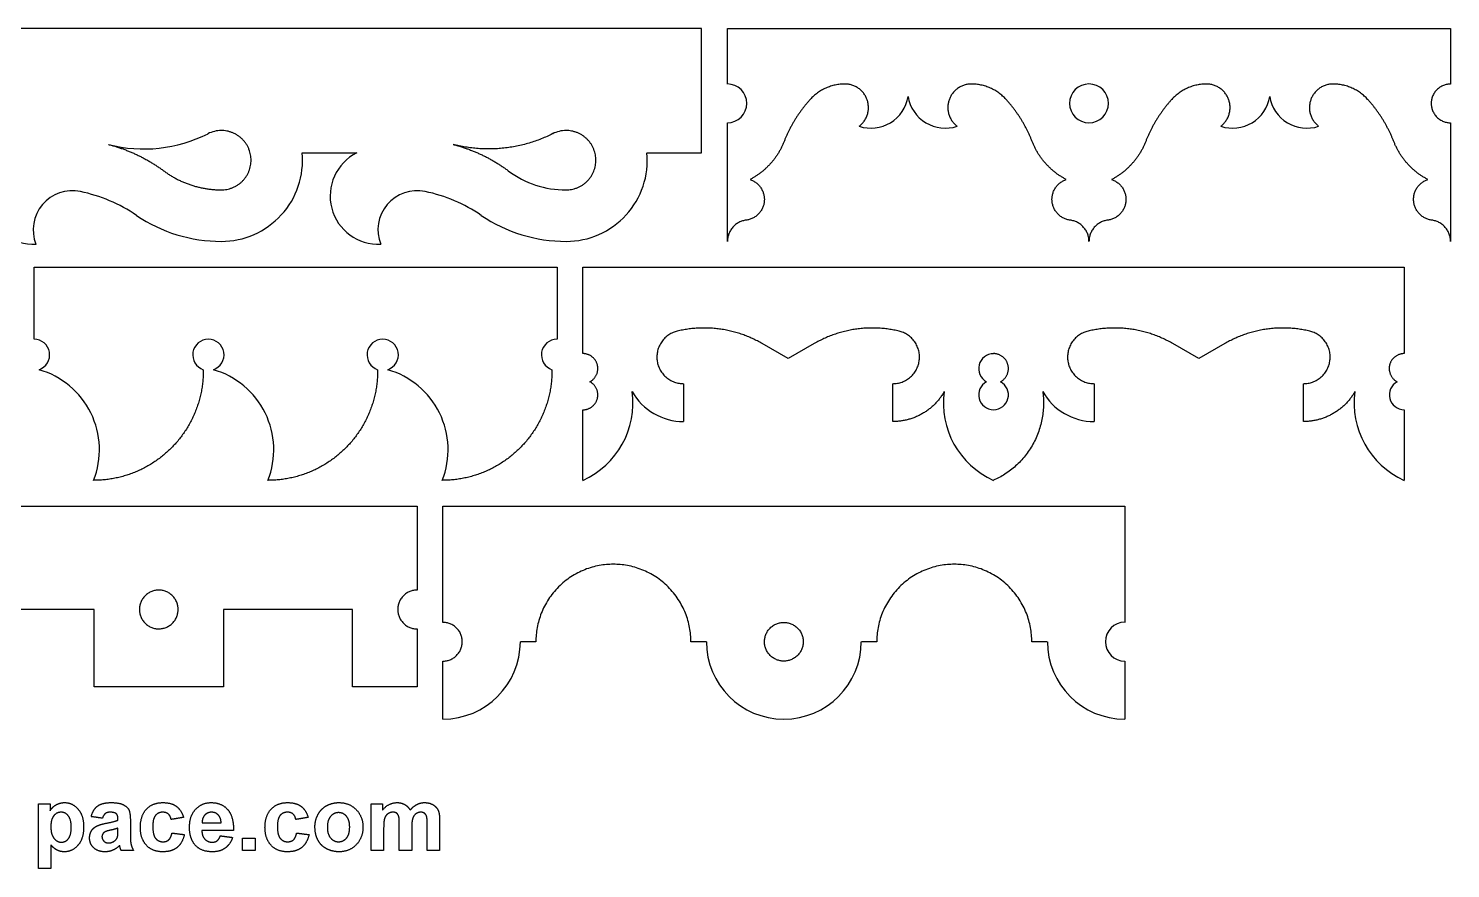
# Model space of a CAD drawing. Header units: millimetres. Extents: x -157 to 150, y -137 to 156.
# Drawn here: x 17.9 to 149.7, y -136.7 to -58.8 of the extents above; entities that cross this region are included whole.
import ezdxf

# ---------------------------------------------------------------- set-up
doc = ezdxf.new("R2010")
doc.units = ezdxf.units.MM
doc.header["$MEASUREMENT"] = 0
doc.layers.add('Layer 03', color=5, linetype='Continuous')

msp = doc.modelspace()

# ---------------------------------------------------------------- linework, layer by layer
at = {"layer": 'Layer 03'}
for p, q in [((80.31, -58.79), (16.4, -58.79)), ((80.31, -70.33), (80.31, -58.79)), ((82.71, -63.95), (82.71, -58.79)), ((82.71, -58.79), (149.75, -58.79)), ((149.75, -58.79), (149.75, -63.95)), ((82.71, -78.55), (82.71, -67.54)), ((149.75, -67.54), (149.75, -78.55)), ((43.31, -70.33), (48.36, -70.33)), ((75.27, -70.33), (80.31, -70.33)), ((18.44, -87.61), (18.44, -80.94)), ((18.44, -80.94), (66.92, -80.94)), ((66.92, -80.94), (66.92, -87.61)), ((69.32, -88.94), (69.32, -80.94)), ((69.32, -80.94), (145.45, -80.94)), ((145.45, -80.94), (145.45, -88.94)), ((88.35, -89.41), (85.93, -88.01)), ((90.77, -88.01), (88.35, -89.41)), ((126.41, -89.41), (123.99, -88.01)), ((128.83, -88.01), (126.41, -89.41)), ((78.65, -91.73), (78.65, -95.24)), ((98.05, -95.24), (98.05, -91.73)), ((116.71, -91.73), (116.71, -95.24)), ((136.11, -95.24), (136.11, -91.73)), ((69.32, -100.69), (69.32, -94.15)), ((145.45, -94.15), (145.45, -100.69)), ((6.07, -103.09), (53.95, -103.09)), ((53.95, -103.09), (53.95, -110.87)), ((56.34, -113.86), (56.34, -103.09)), ((56.34, -103.09), (119.55, -103.09)), ((119.55, -103.09), (119.55, -113.86)), ((18.04, -112.66), (12.05, -112.66)), ((24.02, -112.66), (18.04, -112.66)), ((24.02, -119.84), (24.02, -112.66)), ((41.98, -112.66), (35.99, -112.66)), ((35.99, -112.66), (35.99, -119.84)), ((47.96, -112.66), (41.98, -112.66)), ((47.96, -119.84), (47.96, -112.66)), ((53.95, -114.46), (53.95, -119.84)), ((64.96, -115.65), (63.52, -115.65)), ((80.76, -115.65), (79.33, -115.65)), ((96.56, -115.65), (95.13, -115.65)), ((112.36, -115.65), (110.93, -115.65)), ((56.34, -122.84), (56.34, -117.45)), ((119.55, -117.45), (119.55, -122.84)), ((30.01, -119.84), (24.02, -119.84)), ((35.99, -119.84), (30.01, -119.84)), ((53.95, -119.84), (47.96, -119.84))]:
    msp.add_line(p, q, dxfattribs=at)
for centre, radius, start, end in [((82.71, -65.74), 1.8, 270, 90), ((116.23, -65.74), 1.8, 90, 270), ((116.23, -65.74), 1.8, 270, 90), ((96.02, -64.54), 3.5, 251.903, 350.4771), ((102.91, -64.54), 3.5, 189.5229, 288.097), ((129.54, -64.54), 3.5, 251.903, 350.4771), ((136.43, -64.54), 3.5, 189.5229, 288.097), ((35.8, -71.01), 2.75, 90, 116.7574), ((67.76, -71.01), 2.75, 90, 116.7574), ((28.62, -56.76), 13.21, 255.5956, 296.7574), ((18.4, -74.33), 4.47, 116.5692, 272.8693), ((35.8, -71.01), 7.53, 270, 5.1972), ((50.36, -74.33), 4.47, 116.5692, 272.8693), ((67.76, -71.01), 7.53, 270, 5.1972), ((67.76, -64.78), 8.99, 233.4011, 270), ((21.99, -77.46), 3.63, 78.0486, 201.678), ((19.71, -88.24), 14.64, 55.8065, 78.0486), ((53.95, -77.46), 3.63, 78.0486, 201.678), ((51.67, -88.24), 14.64, 55.8065, 78.0486), ((35.8, -64.55), 13.99, 235.8065, 270), ((67.76, -64.55), 13.99, 235.8065, 270), ((18.44, -89.06), 1.45, 288.8432, 90), ((34.6, -89.06), 1.45, 90, 251.1568), ((34.6, -89.06), 1.45, 288.8432, 90), ((50.76, -89.06), 1.45, 90, 251.1568), ((50.76, -89.06), 1.45, 288.8432, 90), ((66.92, -89.06), 1.45, 90, 251.1568), ((107.38, -90.33), 1.38, 90, 241.8527), ((16.79, -97.85), 7.71, 338.3616, 74.056), ((32.95, -97.85), 7.71, 338.3616, 74.056), ((49.11, -97.85), 7.71, 338.3616, 74.056), ((107.38, -92.77), 1.38, 118.1473, 270), ((107.38, -92.77), 1.38, 270, 61.8527), ((145.45, -92.77), 1.38, 118.1473, 270), ((66.13, -93.55), 7.82, 294.0247, 8.074), ((78.65, -89.76), 5.48, 209.4769, 270), ((110.56, -93.55), 7.82, 171.926, 245.9754), ((116.71, -89.76), 5.48, 209.4769, 270), ((148.63, -93.55), 7.82, 171.926, 245.9754), ((119.55, -115.65), 1.8, 90, 270), ((56.34, -115.65), 7.18, 270, 0), ((87.94, -115.65), 7.18, 180, 270), ((87.94, -115.65), 7.18, 270, 0), ((119.55, -115.65), 7.18, 180, 270)]:
    msp.add_arc(centre, radius, start, end, dxfattribs=at)
for points, weights in [([(93.61, -63.95), (91.68, -63.95), (90.39, -65.37)], [1, 0.914198276382, 1]), ([(108.54, -65.37), (107.25, -63.95), (105.33, -63.95)], [1, 0.914198276382, 1]), ([(127.12, -63.95), (125.2, -63.95), (123.91, -65.37)], [1, 0.914198276382, 1]), ([(142.06, -65.37), (140.77, -63.95), (138.85, -63.95)], [1, 0.914198276382, 1]), ([(90.39, -65.37), (88.83, -67.1), (87.97, -69.27)], [1, 0.983602408879, 1]), ([(110.96, -69.27), (110.11, -67.1), (108.54, -65.37)], [1, 0.983602408879, 1]), ([(123.91, -65.37), (122.34, -67.1), (121.49, -69.27)], [1, 0.983602408879, 1]), ([(144.48, -69.27), (143.63, -67.1), (142.06, -65.37)], [1, 0.983602408879, 1]), ([(25.33, -69.55), (28.13, -70.27), (30.45, -71.99)], [1, 0.981302017599, 0.999999991084]), ([(66.52, -68.55), (62.09, -70.79), (57.29, -69.55)], [1, 0.93617703567, 0.999999969567]), ([(57.29, -69.55), (60.09, -70.27), (62.4, -71.99)], [1, 0.981302017599, 0.999999991084]), ([(87.97, -69.27), (87.05, -71.63), (84.81, -72.8)], [1, 0.936705229949, 1]), ([(114.12, -72.8), (111.88, -71.63), (110.96, -69.27)], [1, 0.936705229949, 1]), ([(121.49, -69.27), (120.57, -71.63), (118.33, -72.8)], [1, 0.936705229949, 1]), ([(147.64, -72.8), (145.4, -71.63), (144.48, -69.27)], [0.999999939637, 0.93670526013, 1]), ([(30.45, -71.99), (32.83, -73.76), (35.8, -73.76)], [1, 0.949428414301, 0.999999951771]), ([(84.44, -76.57), (82.71, -76.8), (82.71, -78.55)], [0.999999881468, 0.751420342008, 1]), ([(116.23, -78.55), (116.23, -76.8), (114.49, -76.57)], [1, 0.751420342008, 0.999999881468]), ([(117.96, -76.57), (116.23, -76.8), (116.23, -78.55)], [0.999999881468, 0.751420342008, 1]), ([(149.75, -78.55), (149.75, -76.8), (148.01, -76.57)], [1, 0.751420342008, 0.999999881468]), ([(85.93, -88.01), (82.23, -85.87), (78.07, -86.86)], [0.999999966257, 0.929236679485, 0.999999966257]), ([(98.62, -86.86), (94.47, -85.87), (90.77, -88.01)], [0.999999966257, 0.929236679485, 0.999999966257]), ([(123.99, -88.01), (120.29, -85.87), (116.14, -86.86)], [0.999999966257, 0.929236679485, 0.999999966257]), ([(136.69, -86.86), (132.53, -85.87), (128.83, -88.01)], [0.999999966257, 0.929236679485, 0.999999966257]), ([(102.82, -92.45), (101.25, -95.24), (98.05, -95.24)], [0.999999935023, 0.863734166192, 1]), ([(111.94, -92.45), (112.76, -98.29), (107.38, -100.69)], [0.999999903858, 0.798376472697, 1]), ([(140.89, -92.45), (139.31, -95.24), (136.11, -95.24)], [0.999999935023, 0.863734166192, 1]), ([(72.14, -108.47), (64.96, -108.47), (64.96, -115.65)], [1, 0.707106851018, 0.999999860338]), ([(79.33, -115.65), (79.33, -108.47), (72.14, -108.47)], [0.999999860338, 0.707106851018, 1]), ([(103.75, -108.47), (96.56, -108.47), (96.56, -115.65)], [1, 0.707106851018, 0.999999860338]), ([(110.93, -115.65), (110.93, -108.47), (103.75, -108.47)], [0.999999720675, 0.707106920849, 1])]:
    msp.add_rational_spline(points, weights, degree=2, dxfattribs=at)
for points, weights, knots in [([(94.93, -67.86), (96.18, -66.91), (95.67, -65.43), (95.17, -63.95), (93.61, -63.95)], [1, 0.812823360737, 1, 0.812823360737, 1], [1650.306723, 1650.306723, 1650.306723, 1652.575517, 1652.575517, 1654.84431, 1654.84431, 1654.84431]), ([(105.33, -63.95), (103.76, -63.95), (103.26, -65.43), (102.76, -66.91), (104, -67.86)], [1, 0.812823360737, 1, 0.812823360737, 1], [1635.722081, 1635.722081, 1635.722081, 1637.990874, 1637.990874, 1640.259668, 1640.259668, 1640.259668]), ([(128.45, -67.86), (129.7, -66.91), (129.19, -65.43), (128.69, -63.95), (127.12, -63.95)], [1, 0.812823360737, 1, 0.812823360737, 1], [1595.815258, 1595.815258, 1595.815258, 1598.084051, 1598.084051, 1600.352845, 1600.352845, 1600.352845]), ([(138.85, -63.95), (137.28, -63.95), (136.78, -65.43), (136.28, -66.91), (137.52, -67.86)], [1, 0.812823360737, 1, 0.812823360737, 1], [1581.230615, 1581.230615, 1581.230615, 1583.499409, 1583.499409, 1585.768202, 1585.768202, 1585.768202]), ([(149.75, -63.95), (147.95, -63.95), (147.95, -65.74), (147.95, -67.54), (149.75, -67.54)], [0.999999720675, 0.707106920849, 1, 0.707106781187, 1], [1549.638627, 1549.638627, 1549.638627, 1551.994821, 1551.994821, 1554.351016, 1554.351016, 1554.351016]), ([(35.8, -73.76), (38.56, -73.76), (38.56, -71.01), (38.56, -68.26), (35.8, -68.26)], [0.999999860338, 0.707106851018, 1, 0.707106781187, 1], [198.172207, 198.172207, 198.172207, 201.785038, 201.785038, 205.39787, 205.39787, 205.39787]), ([(67.76, -73.76), (70.52, -73.76), (70.52, -71.01), (70.52, -68.26), (67.76, -68.26)], [0.999999860338, 0.707106851018, 1, 0.707106781187, 1], [198.172207, 198.172207, 198.172207, 201.785038, 201.785038, 205.39787, 205.39787, 205.39787]), ([(84.81, -72.8), (86.28, -73.29), (86.13, -74.83), (85.98, -76.37), (84.44, -76.57)], [0.999999896414, 0.782764789625, 1, 0.782764789625, 0.999999896414], [1464.353593, 1464.353593, 1464.353593, 1466.537526, 1466.537526, 1468.721458, 1468.721458, 1468.721458]), ([(114.49, -76.57), (112.96, -76.37), (112.81, -74.83), (112.66, -73.29), (114.12, -72.8)], [0.999999896414, 0.782764789625, 1, 0.782764789625, 0.999999896414], [1620.436057, 1620.436057, 1620.436057, 1622.61999, 1622.61999, 1624.803922, 1624.803922, 1624.803922]), ([(118.33, -72.8), (119.8, -73.29), (119.65, -74.83), (119.5, -76.37), (117.96, -76.57)], [0.999999896414, 0.782764789625, 1, 0.782764789625, 0.999999896414], [1611.271003, 1611.271003, 1611.271003, 1613.454936, 1613.454936, 1615.638868, 1615.638868, 1615.638868]), ([(148.01, -76.57), (146.48, -76.37), (146.33, -74.83), (146.17, -73.29), (147.64, -72.8)], [0.999999896414, 0.782764789625, 1, 0.782764789625, 0.999999896414], [1565.944592, 1565.944592, 1565.944592, 1568.128524, 1568.128524, 1570.312457, 1570.312457, 1570.312457]), ([(78.07, -86.86), (75.94, -87.37), (76.19, -89.55), (76.45, -91.73), (78.65, -91.73)], [0.99999987942, 0.747124890154, 1, 0.747124829864, 1], [1644.772443, 1644.772443, 1644.772443, 1647.773, 1647.773, 1650.773557, 1650.773557, 1650.773557]), ([(98.05, -91.73), (100.25, -91.73), (100.5, -89.55), (100.76, -87.37), (98.62, -86.86)], [1, 0.747124829864, 1, 0.747124890154, 0.99999987942], [1846.004057, 1846.004057, 1846.004057, 1849.004614, 1849.004614, 1852.005171, 1852.005171, 1852.005171]), ([(116.14, -86.86), (114, -87.37), (114.26, -89.55), (114.51, -91.73), (116.71, -91.73)], [0.99999987942, 0.747124890154, 1, 0.747124829864, 1], [1807.589437, 1807.589437, 1807.589437, 1810.589994, 1810.589994, 1813.590551, 1813.590551, 1813.590551]), ([(136.11, -91.73), (138.31, -91.73), (138.57, -89.55), (138.82, -87.37), (136.69, -86.86)], [1, 0.747124829864, 1, 0.747124890154, 0.99999987942], [1783.337708, 1783.337708, 1783.337708, 1786.338266, 1786.338266, 1789.338822, 1789.338822, 1789.338822]), ([(69.97, -91.55), (70.92, -91.04), (70.66, -89.99), (70.39, -88.94), (69.32, -88.94)], [1, 0.788406204166, 1, 0.788406305062, 0.999999798209], [1675.507089, 1675.507089, 1675.507089, 1677.038879, 1677.038879, 1678.570669, 1678.570669, 1678.570669]), ([(108.03, -91.55), (108.98, -91.04), (108.72, -89.99), (108.46, -88.94), (107.38, -88.94)], [0.999999798209, 0.788406305062, 1, 0.788406254614, 0.999999899104], [61.175311, 61.175311, 61.175311, 62.707101, 62.707101, 64.238892, 64.238892, 64.238892]), ([(145.45, -88.94), (144.37, -88.94), (144.1, -89.99), (143.84, -91.04), (144.79, -91.55)], [0.999999798209, 0.788406305062, 1, 0.788406204166, 1], [1755.540597, 1755.540597, 1755.540597, 1757.072387, 1757.072387, 1758.604177, 1758.604177, 1758.604177]), ([(34.13, -90.44), (34.16, -94.68), (31.18, -97.68), (28.19, -100.69), (23.96, -100.69)], [0.999999963353, 0.923145638753, 1, 0.923145638753, 0.999999963353], [990.012409, 990.012409, 990.012409, 996.720821, 996.720821, 1003.429233, 1003.429233, 1003.429233]), ([(50.29, -90.44), (50.32, -94.68), (47.34, -97.68), (44.35, -100.69), (40.12, -100.69)], [1, 0.923145620429, 1, 0.923145657076, 0.999999926706], [959.013682, 959.013682, 959.013682, 965.722095, 965.722095, 972.430506, 972.430506, 972.430506]), ([(66.45, -90.44), (66.48, -94.68), (63.5, -97.68), (60.51, -100.69), (56.28, -100.69)], [1, 0.923145620429, 1, 0.923145638753, 0.999999963353], [1072.655785, 1072.655785, 1072.655785, 1079.364198, 1079.364198, 1086.072609, 1086.072609, 1086.072609]), ([(69.32, -94.15), (70.39, -94.15), (70.66, -93.1), (70.92, -92.06), (69.97, -91.55)], [0.999999899104, 0.788406254614, 1, 0.788406204166, 1], [1672.443508, 1672.443508, 1672.443508, 1673.975298, 1673.975298, 1675.507089, 1675.507089, 1675.507089]), ([(28.21, -112.66), (28.21, -110.87), (30.01, -110.87), (31.8, -110.87), (31.8, -112.66), (31.8, -114.46), (30.01, -114.46), (28.21, -114.46), (28.21, -112.66)], [1, 0.707106781187, 1, 0.707106781187, 1, 0.707106781187, 1, 0.707106781187, 1], [0, 0, 0, 2.356194, 2.356194, 4.712389, 4.712389, 7.068583, 7.068583, 9.424778, 9.424778, 9.424778]), ([(53.95, -110.87), (52.15, -110.87), (52.15, -112.66), (52.15, -114.46), (53.95, -114.46)], [1, 0.707106781187, 1, 0.707106920849, 0.999999720675], [1075.898224, 1075.898224, 1075.898224, 1078.254419, 1078.254419, 1080.610613, 1080.610613, 1080.610613]), ([(56.34, -117.45), (58.14, -117.45), (58.14, -115.65), (58.14, -113.86), (56.34, -113.86)], [0.999999860338, 0.707106851031, 1, 0.707106851031, 0.999999860338], [1122.229595, 1122.229595, 1122.229595, 1124.585789, 1124.585789, 1126.941984, 1126.941984, 1126.941984]), ([(89.74, -115.65), (89.74, -113.86), (87.94, -113.86), (86.15, -113.86), (86.15, -115.65), (86.15, -117.45), (87.94, -117.45), (89.74, -117.45), (89.74, -115.65)], [1, 0.707106781187, 1, 0.707106781187, 1, 0.707106781187, 1, 0.707106781187, 1], [0, 0, 0, 2.356194, 2.356194, 4.712389, 4.712389, 7.068583, 7.068583, 9.424778, 9.424778, 9.424778])]:
    msp.add_rational_spline(points, weights, degree=2, knots=knots, dxfattribs=at)
for points in [[(18.85, -130.68), (19.39, -130.68), (19.93, -130.68)], [(18.85, -136.68), (18.85, -133.68), (18.85, -130.68)], [(19.93, -130.68), (19.93, -131), (19.93, -131.32)], [(19.93, -131.32), (20.13, -130.99), (20.48, -130.78)], [(20.27, -131.79), (20, -132.13), (20, -132.78)], [(20.96, -131.46), (20.54, -131.46), (20.27, -131.79)], [(20.48, -130.78), (20.83, -130.57), (21.26, -130.57)], [(21.62, -131.8), (21.35, -131.46), (20.96, -131.46)], [(21.26, -130.57), (22, -130.57), (22.52, -131.17)], [(21.89, -132.84), (21.89, -132.14), (21.62, -131.8)], [(22.52, -131.17), (23.04, -131.76), (23.04, -132.83)], [(23.74, -131.87), (23.91, -131.21), (24.33, -130.89)], [(24.33, -130.89), (24.75, -130.57), (25.58, -130.57)], [(25.04, -131.59), (24.88, -131.71), (24.78, -132.02)], [(25.49, -131.46), (25.2, -131.46), (25.04, -131.59)], [(26.07, -131.61), (25.92, -131.46), (25.49, -131.46)], [(25.58, -130.57), (26.33, -130.57), (26.7, -130.76)], [(26.22, -132.09), (26.22, -131.75), (26.07, -131.61)], [(26.7, -130.76), (27.07, -130.94), (27.22, -131.22)], [(27.22, -131.22), (27.37, -131.5), (27.37, -132.25)], [(28.3, -132.86), (28.3, -131.78), (28.86, -131.17)], [(28.86, -131.17), (29.42, -130.57), (30.38, -130.57)], [(29.7, -131.76), (29.45, -132.06), (29.45, -132.77)], [(30.37, -131.46), (29.95, -131.46), (29.7, -131.76)], [(30.89, -131.63), (30.69, -131.46), (30.37, -131.46)], [(30.38, -130.57), (31.17, -130.57), (31.63, -130.91)], [(31.15, -132.13), (31.09, -131.8), (30.89, -131.63)], [(31.63, -130.91), (32.09, -131.25), (32.3, -131.94)], [(32.85, -132.88), (32.85, -131.8), (33.42, -131.19)], [(33.42, -131.19), (33.99, -130.57), (34.85, -130.57)], [(34.27, -131.73), (34.02, -132), (34.02, -132.46)], [(34.9, -131.46), (34.52, -131.46), (34.27, -131.73)], [(34.85, -130.57), (35.83, -130.57), (36.39, -131.21)], [(35.52, -131.72), (35.26, -131.46), (34.9, -131.46)], [(35.78, -132.46), (35.77, -131.97), (35.52, -131.72)], [(36.39, -131.21), (36.95, -131.85), (36.93, -133.17)], [(39.85, -132.86), (39.85, -131.78), (40.42, -131.17)], [(40.42, -131.17), (40.98, -130.57), (41.94, -130.57)], [(41.25, -131.76), (41, -132.06), (41, -132.77)], [(41.93, -131.46), (41.51, -131.46), (41.25, -131.76)], [(42.45, -131.63), (42.25, -131.46), (41.93, -131.46)], [(41.94, -130.57), (42.72, -130.57), (43.19, -130.91)], [(42.7, -132.13), (42.65, -131.8), (42.45, -131.63)], [(43.19, -130.91), (43.65, -131.25), (43.85, -131.94)], [(44.48, -132.79), (44.48, -132.22), (44.76, -131.68)], [(44.76, -131.68), (45.04, -131.14), (45.56, -130.86)], [(45.56, -130.86), (46.07, -130.57), (46.7, -130.57)], [(46.67, -131.5), (46.23, -131.5), (45.93, -131.85)], [(47.41, -131.85), (47.11, -131.5), (46.67, -131.5)], [(46.7, -130.57), (47.68, -130.57), (48.3, -131.22)], [(48.3, -131.22), (48.93, -131.86), (48.93, -132.84)], [(49.7, -130.68), (50.22, -130.68), (50.74, -130.68)], [(49.7, -135.02), (49.7, -132.85), (49.7, -130.68)], [(50.74, -131.27), (51.31, -130.57), (52.09, -130.57)], [(50.74, -130.68), (50.74, -130.98), (50.74, -131.27)], [(51.24, -131.61), (51.03, -131.75), (50.94, -132.02)], [(51.71, -131.46), (51.45, -131.46), (51.24, -131.61)], [(52.05, -131.55), (51.93, -131.46), (51.71, -131.46)], [(52.24, -131.83), (52.18, -131.64), (52.05, -131.55)], [(52.09, -130.57), (52.5, -130.57), (52.81, -130.75)], [(52.81, -130.75), (53.11, -130.92), (53.31, -131.27)], [(53.31, -131.27), (53.59, -130.92), (53.92, -130.75)], [(53.84, -131.61), (53.63, -131.76), (53.54, -132.04)], [(54.29, -131.46), (54.05, -131.46), (53.84, -131.61)], [(53.92, -130.75), (54.25, -130.57), (54.63, -130.57)], [(54.77, -131.71), (54.62, -131.46), (54.29, -131.46)], [(54.63, -130.57), (55.1, -130.57), (55.43, -130.77)], [(54.89, -132.54), (54.89, -131.9), (54.77, -131.71)], [(55.43, -130.77), (55.76, -130.96), (55.92, -131.34)], [(55.92, -131.34), (56.04, -131.62), (56.04, -132.24)], [(20, -132.78), (20, -133.53), (20.29, -133.88)], [(21.63, -133.91), (21.89, -133.58), (21.89, -132.84)], [(23.04, -132.83), (23.04, -133.92), (22.52, -134.52)], [(24.78, -132.02), (24.26, -131.94), (23.74, -131.87)], [(23.76, -133.19), (23.94, -132.91), (24.24, -132.75)], [(24.24, -132.75), (24.55, -132.6), (25.14, -132.48)], [(25.55, -133.12), (25.1, -133.22), (24.96, -133.32)], [(25.14, -132.48), (25.92, -132.33), (26.22, -132.2)], [(26.22, -132.94), (26.01, -133.02), (25.55, -133.12)], [(26.22, -132.2), (26.22, -132.14), (26.22, -132.09)], [(26.22, -133.17), (26.22, -133.06), (26.22, -132.94)], [(27.37, -132.25), (27.37, -132.92), (27.37, -133.59)], [(28.86, -134.53), (28.3, -133.92), (28.3, -132.86)], [(29.45, -132.77), (29.45, -133.56), (29.7, -133.88)], [(32.3, -131.94), (31.72, -132.04), (31.15, -132.13)], [(33.28, -134.39), (32.85, -133.79), (32.85, -132.88)], [(34.02, -132.46), (34.9, -132.46), (35.78, -132.46)], [(40.42, -134.53), (39.85, -133.92), (39.85, -132.86)], [(41, -132.77), (41, -133.56), (41.26, -133.88)], [(43.85, -131.94), (43.28, -132.04), (42.7, -132.13)], [(44.76, -134.06), (44.48, -133.54), (44.48, -132.79)], [(45.93, -131.85), (45.63, -132.2), (45.63, -132.85)], [(45.63, -132.85), (45.63, -133.51), (45.93, -133.85)], [(47.7, -132.84), (47.7, -132.2), (47.41, -131.85)], [(47.41, -133.85), (47.7, -133.51), (47.7, -132.84)], [(48.93, -132.84), (48.93, -133.83), (48.3, -134.48)], [(50.94, -132.02), (50.85, -132.29), (50.85, -132.91)], [(50.85, -132.91), (50.85, -133.96), (50.85, -135.02)], [(52.3, -132.64), (52.3, -132.01), (52.24, -131.83)], [(52.3, -135.02), (52.3, -133.83), (52.3, -132.64)], [(53.54, -132.04), (53.45, -132.32), (53.45, -132.94)], [(53.45, -132.94), (53.45, -133.98), (53.45, -135.02)], [(54.89, -135.02), (54.89, -133.78), (54.89, -132.54)], [(56.04, -132.24), (56.04, -133.63), (56.04, -135.02)], [(20.29, -133.88), (20.57, -134.24), (20.98, -134.24)], [(20.98, -134.24), (21.37, -134.24), (21.63, -133.91)], [(23.59, -133.85), (23.59, -133.48), (23.76, -133.19)], [(23.98, -134.77), (23.59, -134.4), (23.59, -133.85)], [(24.96, -133.32), (24.74, -133.48), (24.74, -133.72)], [(24.74, -133.72), (24.74, -133.96), (24.91, -134.14)], [(24.91, -134.14), (25.09, -134.31), (25.35, -134.31)], [(25.35, -134.31), (25.65, -134.31), (25.92, -134.11)], [(25.92, -134.11), (26.12, -133.96), (26.18, -133.73)], [(26.18, -133.73), (26.22, -133.58), (26.22, -133.17)], [(27.37, -133.59), (27.37, -134.16), (27.43, -134.43)], [(27.43, -134.43), (27.5, -134.71), (27.67, -135.02)], [(29.7, -133.88), (29.96, -134.2), (30.4, -134.2)], [(30.4, -134.2), (30.72, -134.2), (30.93, -134.02)], [(30.93, -134.02), (31.14, -133.84), (31.22, -133.39)], [(31.22, -133.39), (31.8, -133.46), (32.37, -133.54)], [(32.37, -133.54), (32.2, -134.32), (31.7, -134.73)], [(34.96, -135.13), (33.83, -135.13), (33.28, -134.39)], [(36.93, -133.17), (35.46, -133.17), (34, -133.17)], [(34, -133.17), (34.01, -133.67), (34.28, -133.96)], [(34.28, -133.96), (34.55, -134.24), (34.96, -134.24)], [(34.96, -134.24), (35.23, -134.24), (35.42, -134.1)], [(35.42, -134.1), (35.61, -133.96), (35.7, -133.65)], [(35.7, -133.65), (36.28, -133.72), (36.85, -133.8)], [(36.85, -133.8), (36.63, -134.45), (36.15, -134.79)], [(37.78, -135.02), (37.78, -134.44), (37.78, -133.87)], [(37.78, -133.87), (38.35, -133.87), (38.93, -133.87)], [(38.93, -133.87), (38.93, -134.44), (38.93, -135.02)], [(41.26, -133.88), (41.52, -134.2), (41.95, -134.2)], [(41.95, -134.2), (42.28, -134.2), (42.49, -134.02)], [(42.49, -134.02), (42.69, -133.84), (42.78, -133.39)], [(42.78, -133.39), (43.35, -133.46), (43.93, -133.54)], [(43.93, -133.54), (43.75, -134.32), (43.26, -134.73)], [(45.58, -134.86), (45.04, -134.59), (44.76, -134.06)], [(45.93, -133.85), (46.23, -134.2), (46.67, -134.2)], [(46.67, -134.2), (47.11, -134.2), (47.41, -133.85)], [(20.61, -134.99), (20.32, -134.85), (20, -134.5)], [(20, -134.5), (20, -135.59), (20, -136.68)], [(21.25, -135.13), (20.89, -135.13), (20.61, -134.99)], [(22.52, -134.52), (21.99, -135.13), (21.25, -135.13)], [(25.03, -135.13), (24.36, -135.13), (23.98, -134.77)], [(25.74, -134.98), (25.41, -135.13), (25.03, -135.13)], [(26.37, -134.55), (26.08, -134.84), (25.74, -134.98)], [(26.41, -134.68), (26.38, -134.58), (26.37, -134.55)], [(26.52, -135.02), (26.47, -134.9), (26.41, -134.68)], [(27.67, -135.02), (27.09, -135.02), (26.52, -135.02)], [(30.37, -135.13), (29.42, -135.13), (28.86, -134.53)], [(31.7, -134.73), (31.2, -135.13), (30.37, -135.13)], [(36.15, -134.79), (35.68, -135.13), (34.96, -135.13)], [(38.93, -135.02), (38.35, -135.02), (37.78, -135.02)], [(41.93, -135.13), (40.98, -135.13), (40.42, -134.53)], [(43.26, -134.73), (42.76, -135.13), (41.93, -135.13)], [(46.71, -135.13), (46.12, -135.13), (45.58, -134.86)], [(48.3, -134.48), (47.67, -135.13), (46.71, -135.13)], [(50.85, -135.02), (50.28, -135.02), (49.7, -135.02)], [(53.45, -135.02), (52.87, -135.02), (52.3, -135.02)], [(56.04, -135.02), (55.46, -135.02), (54.89, -135.02)], [(20, -136.68), (19.43, -136.68), (18.85, -136.68)]]:
    msp.add_open_spline(points, degree=2, dxfattribs=at)

doc.saveas('drawing.dxf')
